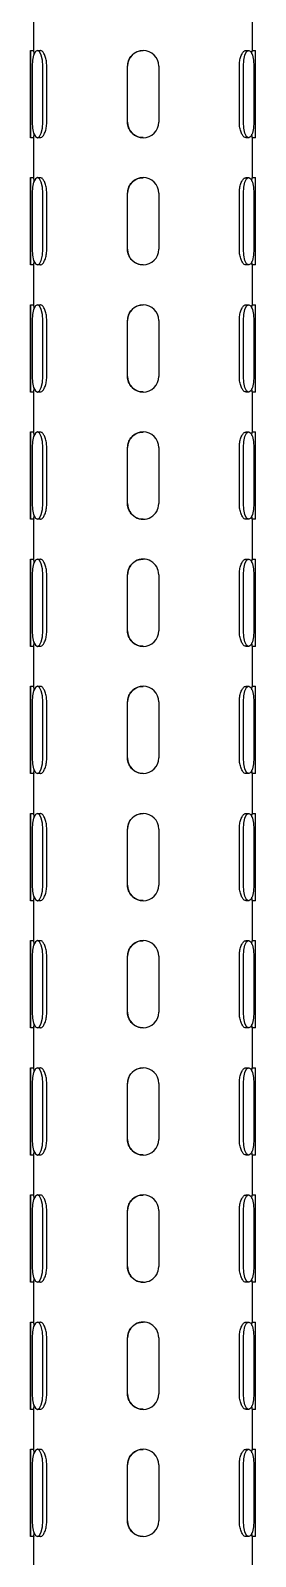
# Model space of a CAD drawing. Extents: x 0 to 951, y -2 to 427.
# Drawn here: x 225.13 to 229.63, y 171.06 to 201.66 of the extents above; entities that cross this region are included whole.
import ezdxf

# ---------------------------------------------------------------- set-up
doc = ezdxf.new("R2010")
doc.units = 0
doc.header["$LTSCALE"] = 23.1
doc.header["$MEASUREMENT"] = 0
doc.layers.get('0').update_dxf_attribs({"linetype": 'CONTINUOUS'})

msp = doc.modelspace()

# ---------------------------------------------------------------- linework, layer by layer
at = {"color": 7, "linetype": 'Continuous', "lineweight": 25}
for p, q in [((225.189, 201.257), (225.189, 202.065)), ((229.564, 202.064), (229.564, 201.256)), ((225.126, 201.26), (225.189, 201.26)), ((225.263, 201.26), (225.322, 201.26)), ((227.379, 201.26), (227.38, 201.26)), ((229.432, 201.26), (229.492, 201.26)), ((229.563, 201.26), (229.626, 201.26)), ((225.126, 200.948), (225.126, 199.823)), ((225.127, 199.823), (225.127, 200.948)), ((225.156, 200.948), (225.156, 199.823)), ((225.37, 199.823), (225.37, 200.948)), ((225.45, 199.823), (225.45, 200.948)), ((227.067, 199.823), (227.067, 200.948)), ((227.067, 199.823), (227.067, 200.948)), ((227.692, 200.948), (227.692, 199.823)), ((229.305, 199.823), (229.305, 200.948)), ((229.385, 199.823), (229.385, 200.948)), ((229.598, 200.948), (229.598, 199.823)), ((229.627, 199.823), (229.627, 200.948)), ((225.189, 198.707), (225.189, 199.515)), ((229.564, 199.514), (229.564, 198.706)), ((225.189, 199.51), (225.126, 199.51)), ((225.322, 199.51), (225.263, 199.51)), ((227.38, 199.51), (227.379, 199.51)), ((229.492, 199.51), (229.432, 199.51)), ((229.626, 199.51), (229.563, 199.51)), ((225.126, 198.71), (225.189, 198.71)), ((225.263, 198.71), (225.322, 198.71)), ((227.379, 198.71), (227.38, 198.71)), ((229.432, 198.71), (229.492, 198.71)), ((229.563, 198.71), (229.626, 198.71)), ((225.126, 198.398), (225.126, 197.273)), ((225.127, 197.273), (225.127, 198.398)), ((225.156, 198.398), (225.156, 197.273)), ((225.37, 197.273), (225.37, 198.398)), ((225.45, 197.273), (225.45, 198.398)), ((227.067, 197.273), (227.067, 198.398)), ((227.067, 197.273), (227.067, 198.398)), ((227.692, 198.398), (227.692, 197.273)), ((229.305, 197.273), (229.305, 198.398)), ((229.385, 197.273), (229.385, 198.398)), ((229.598, 198.398), (229.598, 197.273)), ((229.627, 197.273), (229.627, 198.398)), ((225.189, 196.96), (225.126, 196.96)), ((225.189, 196.157), (225.189, 196.965)), ((225.322, 196.96), (225.263, 196.96)), ((227.38, 196.96), (227.379, 196.96)), ((229.492, 196.96), (229.432, 196.96)), ((229.626, 196.96), (229.563, 196.96)), ((229.564, 196.964), (229.564, 196.156)), ((225.126, 196.16), (225.189, 196.16)), ((225.263, 196.16), (225.322, 196.16)), ((227.379, 196.16), (227.38, 196.16)), ((229.432, 196.16), (229.492, 196.16)), ((229.563, 196.16), (229.626, 196.16)), ((225.126, 195.848), (225.126, 194.723)), ((225.127, 194.723), (225.127, 195.848)), ((225.156, 195.848), (225.156, 194.723)), ((225.37, 194.723), (225.37, 195.848)), ((225.45, 194.723), (225.45, 195.848)), ((227.067, 194.723), (227.067, 195.848)), ((227.067, 194.723), (227.067, 195.848)), ((227.692, 195.848), (227.692, 194.723)), ((229.305, 194.723), (229.305, 195.848)), ((229.385, 194.723), (229.385, 195.848)), ((229.598, 195.848), (229.598, 194.723)), ((229.627, 194.723), (229.627, 195.848)), ((225.189, 194.41), (225.126, 194.41)), ((225.189, 193.607), (225.189, 194.415)), ((225.322, 194.41), (225.263, 194.41)), ((227.38, 194.41), (227.379, 194.41)), ((229.492, 194.41), (229.432, 194.41)), ((229.626, 194.41), (229.563, 194.41)), ((229.564, 194.414), (229.564, 193.606)), ((225.126, 193.61), (225.189, 193.61)), ((225.263, 193.61), (225.322, 193.61)), ((227.379, 193.61), (227.38, 193.61)), ((229.432, 193.61), (229.492, 193.61)), ((229.563, 193.61), (229.626, 193.61)), ((225.126, 193.298), (225.126, 192.173)), ((225.127, 192.173), (225.127, 193.298)), ((225.156, 193.298), (225.156, 192.173)), ((225.37, 192.173), (225.37, 193.298)), ((225.45, 192.173), (225.45, 193.298)), ((227.067, 192.173), (227.067, 193.298)), ((227.067, 192.173), (227.067, 193.298)), ((227.692, 193.298), (227.692, 192.173)), ((229.305, 192.173), (229.305, 193.298)), ((229.385, 192.173), (229.385, 193.298)), ((229.598, 193.298), (229.598, 192.173)), ((229.627, 192.173), (229.627, 193.298)), ((225.189, 191.057), (225.189, 191.865)), ((229.564, 191.864), (229.564, 191.056)), ((225.189, 191.86), (225.126, 191.86)), ((225.322, 191.86), (225.263, 191.86)), ((227.38, 191.86), (227.379, 191.86)), ((229.492, 191.86), (229.432, 191.86)), ((229.626, 191.86), (229.563, 191.86)), ((225.126, 191.06), (225.189, 191.06)), ((225.263, 191.06), (225.322, 191.06)), ((227.379, 191.06), (227.38, 191.06)), ((229.432, 191.06), (229.492, 191.06)), ((229.563, 191.06), (229.626, 191.06)), ((225.126, 190.748), (225.126, 189.623)), ((225.127, 189.623), (225.127, 190.748)), ((225.156, 190.748), (225.156, 189.623)), ((225.37, 189.623), (225.37, 190.748)), ((225.45, 189.623), (225.45, 190.748)), ((227.067, 189.623), (227.067, 190.748)), ((227.067, 189.623), (227.067, 190.748)), ((227.692, 190.748), (227.692, 189.623)), ((229.305, 189.623), (229.305, 190.748)), ((229.385, 189.623), (229.385, 190.748)), ((229.598, 190.748), (229.598, 189.623)), ((229.627, 189.623), (229.627, 190.748)), ((225.189, 189.31), (225.126, 189.31)), ((225.189, 188.507), (225.189, 189.315)), ((225.322, 189.31), (225.263, 189.31)), ((227.38, 189.31), (227.379, 189.31)), ((229.492, 189.31), (229.432, 189.31)), ((229.626, 189.31), (229.563, 189.31)), ((229.564, 189.314), (229.564, 188.506)), ((225.126, 188.51), (225.189, 188.51)), ((225.263, 188.51), (225.322, 188.51)), ((227.379, 188.51), (227.38, 188.51)), ((229.432, 188.51), (229.492, 188.51)), ((229.563, 188.51), (229.626, 188.51)), ((225.126, 188.198), (225.126, 187.073)), ((225.127, 187.073), (225.127, 188.198)), ((225.156, 188.198), (225.156, 187.073)), ((225.37, 187.073), (225.37, 188.198)), ((225.45, 187.073), (225.45, 188.198)), ((227.067, 187.073), (227.067, 188.198)), ((227.067, 187.073), (227.067, 188.198)), ((227.692, 188.198), (227.692, 187.073)), ((229.305, 187.073), (229.305, 188.198)), ((229.385, 187.073), (229.385, 188.198)), ((229.598, 188.198), (229.598, 187.073)), ((229.627, 187.073), (229.627, 188.198)), ((225.189, 186.76), (225.126, 186.76)), ((225.189, 185.957), (225.189, 186.765)), ((225.322, 186.76), (225.263, 186.76)), ((227.38, 186.76), (227.379, 186.76)), ((229.492, 186.76), (229.432, 186.76)), ((229.626, 186.76), (229.563, 186.76)), ((229.564, 186.764), (229.564, 185.956)), ((225.126, 185.96), (225.189, 185.96)), ((225.263, 185.96), (225.322, 185.96)), ((227.379, 185.96), (227.38, 185.96)), ((229.432, 185.96), (229.492, 185.96)), ((229.563, 185.96), (229.626, 185.96)), ((225.126, 185.648), (225.126, 184.523)), ((225.127, 184.523), (225.127, 185.648)), ((225.156, 185.648), (225.156, 184.523)), ((225.37, 184.523), (225.37, 185.648)), ((225.45, 184.523), (225.45, 185.648)), ((227.067, 184.523), (227.067, 185.648)), ((227.067, 184.523), (227.067, 185.648)), ((227.692, 185.648), (227.692, 184.523)), ((229.305, 184.523), (229.305, 185.648)), ((229.385, 184.523), (229.385, 185.648)), ((229.598, 185.648), (229.598, 184.523)), ((229.627, 184.523), (229.627, 185.648)), ((225.189, 183.407), (225.189, 184.215)), ((229.564, 184.214), (229.564, 183.406)), ((225.189, 184.21), (225.126, 184.21)), ((225.322, 184.21), (225.263, 184.21)), ((227.38, 184.21), (227.379, 184.21)), ((229.492, 184.21), (229.432, 184.21)), ((229.626, 184.21), (229.563, 184.21)), ((225.126, 183.41), (225.189, 183.41)), ((225.263, 183.41), (225.322, 183.41)), ((227.379, 183.41), (227.38, 183.41)), ((229.432, 183.41), (229.492, 183.41)), ((229.563, 183.41), (229.626, 183.41)), ((225.126, 183.098), (225.126, 181.973)), ((225.127, 181.973), (225.127, 183.098)), ((225.156, 183.098), (225.156, 181.973)), ((225.37, 181.973), (225.37, 183.098)), ((225.45, 181.973), (225.45, 183.098)), ((227.067, 181.973), (227.067, 183.098)), ((227.067, 181.973), (227.067, 183.098)), ((227.692, 183.098), (227.692, 181.973)), ((229.305, 181.973), (229.305, 183.098)), ((229.385, 181.973), (229.385, 183.098)), ((229.598, 183.098), (229.598, 181.973)), ((229.627, 181.973), (229.627, 183.098)), ((225.189, 181.66), (225.126, 181.66)), ((225.189, 180.857), (225.189, 181.665)), ((225.322, 181.66), (225.263, 181.66)), ((227.38, 181.66), (227.379, 181.66)), ((229.492, 181.66), (229.432, 181.66)), ((229.626, 181.66), (229.563, 181.66)), ((229.564, 181.664), (229.564, 180.856)), ((225.126, 180.86), (225.189, 180.86)), ((225.263, 180.86), (225.322, 180.86)), ((227.379, 180.86), (227.38, 180.86)), ((229.432, 180.86), (229.492, 180.86)), ((229.563, 180.86), (229.626, 180.86)), ((225.126, 180.548), (225.126, 179.423)), ((225.127, 179.423), (225.127, 180.548)), ((225.156, 180.548), (225.156, 179.423)), ((225.37, 179.423), (225.37, 180.548)), ((225.45, 179.423), (225.45, 180.548)), ((227.067, 179.423), (227.067, 180.548)), ((227.067, 179.423), (227.067, 180.548)), ((227.692, 180.548), (227.692, 179.423)), ((229.305, 179.423), (229.305, 180.548)), ((229.385, 179.423), (229.385, 180.548)), ((229.598, 180.548), (229.598, 179.423)), ((229.627, 179.423), (229.627, 180.548)), ((225.189, 179.11), (225.126, 179.11)), ((225.189, 178.307), (225.189, 179.115)), ((225.322, 179.11), (225.263, 179.11)), ((227.38, 179.11), (227.379, 179.11)), ((229.492, 179.11), (229.432, 179.11)), ((229.626, 179.11), (229.563, 179.11)), ((229.564, 179.114), (229.564, 178.306)), ((225.126, 178.31), (225.189, 178.31)), ((225.263, 178.31), (225.322, 178.31)), ((227.379, 178.31), (227.38, 178.31)), ((229.432, 178.31), (229.492, 178.31)), ((229.563, 178.31), (229.626, 178.31)), ((225.126, 177.998), (225.126, 176.873)), ((225.127, 176.873), (225.127, 177.998)), ((225.156, 177.998), (225.156, 176.873)), ((225.37, 176.873), (225.37, 177.998)), ((225.45, 176.873), (225.45, 177.998)), ((227.067, 176.873), (227.067, 177.998)), ((227.067, 176.873), (227.067, 177.998)), ((227.692, 177.998), (227.692, 176.873)), ((229.305, 176.873), (229.305, 177.998)), ((229.385, 176.873), (229.385, 177.998)), ((229.598, 177.998), (229.598, 176.873)), ((229.627, 176.873), (229.627, 177.998)), ((225.189, 175.757), (225.189, 176.565)), ((229.564, 176.564), (229.564, 175.756)), ((225.189, 176.56), (225.126, 176.56)), ((225.322, 176.56), (225.263, 176.56)), ((227.38, 176.56), (227.379, 176.56)), ((229.492, 176.56), (229.432, 176.56)), ((229.626, 176.56), (229.563, 176.56)), ((225.126, 175.76), (225.189, 175.76)), ((225.263, 175.76), (225.322, 175.76)), ((227.379, 175.76), (227.38, 175.76)), ((229.432, 175.76), (229.492, 175.76)), ((229.563, 175.76), (229.626, 175.76)), ((225.126, 175.448), (225.126, 174.323)), ((225.127, 174.323), (225.127, 175.448)), ((225.156, 175.448), (225.156, 174.323)), ((225.37, 174.323), (225.37, 175.448)), ((225.45, 174.323), (225.45, 175.448)), ((227.067, 174.323), (227.067, 175.448)), ((227.067, 174.323), (227.067, 175.448)), ((227.692, 175.448), (227.692, 174.323)), ((229.305, 174.323), (229.305, 175.448)), ((229.385, 174.323), (229.385, 175.448)), ((229.598, 175.448), (229.598, 174.323)), ((229.627, 174.323), (229.627, 175.448)), ((225.189, 174.01), (225.126, 174.01)), ((225.189, 173.207), (225.189, 174.015)), ((225.322, 174.01), (225.263, 174.01)), ((227.38, 174.01), (227.379, 174.01)), ((229.492, 174.01), (229.432, 174.01)), ((229.626, 174.01), (229.563, 174.01)), ((229.564, 174.014), (229.564, 173.206)), ((225.126, 173.21), (225.189, 173.21)), ((225.263, 173.21), (225.322, 173.21)), ((227.379, 173.21), (227.38, 173.21)), ((229.432, 173.21), (229.492, 173.21)), ((229.563, 173.21), (229.626, 173.21)), ((225.126, 172.898), (225.126, 171.773)), ((225.127, 171.773), (225.127, 172.898)), ((225.156, 172.898), (225.156, 171.773)), ((225.37, 171.773), (225.37, 172.898)), ((225.45, 171.773), (225.45, 172.898)), ((227.067, 171.773), (227.067, 172.898)), ((227.067, 171.773), (227.067, 172.898)), ((227.692, 172.898), (227.692, 171.773)), ((229.305, 171.773), (229.305, 172.898)), ((229.385, 171.773), (229.385, 172.898)), ((229.598, 172.898), (229.598, 171.773)), ((229.627, 171.773), (229.627, 172.898)), ((225.189, 171.46), (225.126, 171.46)), ((225.189, 170.657), (225.189, 171.465)), ((225.322, 171.46), (225.263, 171.46)), ((227.38, 171.46), (227.379, 171.46)), ((229.492, 171.46), (229.432, 171.46)), ((229.626, 171.46), (229.563, 171.46)), ((229.564, 171.464), (229.564, 170.656))]:
    msp.add_line(p, q, dxfattribs=at)
at = {"color": 7, "linetype": 'Continuous', "lineweight": 25, "flags": 128}
for points in [[(225.127, 200.948), (225.127, 201.068), (225.127, 201.169), (225.127, 201.237), (225.126, 201.26), (225.126, 201.237), (225.126, 201.169), (225.126, 201.068), (225.126, 200.948)], [(225.37, 200.948), (225.362, 201.068), (225.339, 201.169), (225.304, 201.237), (225.263, 201.26), (225.222, 201.237), (225.187, 201.169), (225.164, 201.068), (225.156, 200.948)], [(229.385, 200.948), (229.393, 201.068), (229.416, 201.169), (229.451, 201.237), (229.492, 201.26), (229.532, 201.237), (229.567, 201.169), (229.59, 201.068), (229.598, 200.948)], [(225.126, 199.823), (225.126, 199.703), (225.126, 199.602), (225.126, 199.534), (225.126, 199.51), (225.127, 199.534), (225.127, 199.602), (225.127, 199.703), (225.127, 199.823)], [(225.156, 199.823), (225.164, 199.703), (225.187, 199.602), (225.222, 199.534), (225.263, 199.51), (225.304, 199.534), (225.339, 199.602), (225.362, 199.703), (225.37, 199.823)], [(229.598, 199.823), (229.59, 199.703), (229.567, 199.602), (229.532, 199.534), (229.492, 199.51), (229.451, 199.534), (229.416, 199.602), (229.393, 199.703), (229.385, 199.823)], [(225.127, 198.398), (225.127, 198.518), (225.127, 198.619), (225.127, 198.687), (225.126, 198.71), (225.126, 198.687), (225.126, 198.619), (225.126, 198.518), (225.126, 198.398)], [(225.37, 198.398), (225.362, 198.518), (225.339, 198.619), (225.304, 198.687), (225.263, 198.71), (225.222, 198.687), (225.187, 198.619), (225.164, 198.518), (225.156, 198.398)], [(229.385, 198.398), (229.393, 198.518), (229.416, 198.619), (229.451, 198.687), (229.492, 198.71), (229.532, 198.687), (229.567, 198.619), (229.59, 198.518), (229.598, 198.398)], [(225.126, 197.273), (225.126, 197.153), (225.126, 197.052), (225.126, 196.984), (225.126, 196.96), (225.127, 196.984), (225.127, 197.052), (225.127, 197.153), (225.127, 197.273)], [(225.156, 197.273), (225.164, 197.153), (225.187, 197.052), (225.222, 196.984), (225.263, 196.96), (225.304, 196.984), (225.339, 197.052), (225.362, 197.153), (225.37, 197.273)], [(229.598, 197.273), (229.59, 197.153), (229.567, 197.052), (229.532, 196.984), (229.492, 196.96), (229.451, 196.984), (229.416, 197.052), (229.393, 197.153), (229.385, 197.273)], [(225.127, 195.848), (225.127, 195.968), (225.127, 196.069), (225.127, 196.137), (225.126, 196.16), (225.126, 196.137), (225.126, 196.069), (225.126, 195.968), (225.126, 195.848)], [(225.37, 195.848), (225.362, 195.968), (225.339, 196.069), (225.304, 196.137), (225.263, 196.16), (225.222, 196.137), (225.187, 196.069), (225.164, 195.968), (225.156, 195.848)], [(229.385, 195.848), (229.393, 195.968), (229.416, 196.069), (229.451, 196.137), (229.492, 196.16), (229.532, 196.137), (229.567, 196.069), (229.59, 195.968), (229.598, 195.848)], [(225.126, 194.723), (225.126, 194.603), (225.126, 194.502), (225.126, 194.434), (225.126, 194.41), (225.127, 194.434), (225.127, 194.502), (225.127, 194.603), (225.127, 194.723)], [(225.156, 194.723), (225.164, 194.603), (225.187, 194.502), (225.222, 194.434), (225.263, 194.41), (225.304, 194.434), (225.339, 194.502), (225.362, 194.603), (225.37, 194.723)], [(229.598, 194.723), (229.59, 194.603), (229.567, 194.502), (229.532, 194.434), (229.492, 194.41), (229.451, 194.434), (229.416, 194.502), (229.393, 194.603), (229.385, 194.723)], [(225.127, 193.298), (225.127, 193.418), (225.127, 193.519), (225.127, 193.587), (225.126, 193.61), (225.126, 193.587), (225.126, 193.519), (225.126, 193.418), (225.126, 193.298)], [(225.37, 193.298), (225.362, 193.418), (225.339, 193.519), (225.304, 193.587), (225.263, 193.61), (225.222, 193.587), (225.187, 193.519), (225.164, 193.418), (225.156, 193.298)], [(229.385, 193.298), (229.393, 193.418), (229.416, 193.519), (229.451, 193.587), (229.492, 193.61), (229.532, 193.587), (229.567, 193.519), (229.59, 193.418), (229.598, 193.298)], [(225.126, 192.173), (225.126, 192.053), (225.126, 191.952), (225.126, 191.884), (225.126, 191.86), (225.127, 191.884), (225.127, 191.952), (225.127, 192.053), (225.127, 192.173)], [(225.156, 192.173), (225.164, 192.053), (225.187, 191.952), (225.222, 191.884), (225.263, 191.86), (225.304, 191.884), (225.339, 191.952), (225.362, 192.053), (225.37, 192.173)], [(229.598, 192.173), (229.59, 192.053), (229.567, 191.952), (229.532, 191.884), (229.492, 191.86), (229.451, 191.884), (229.416, 191.952), (229.393, 192.053), (229.385, 192.173)], [(225.127, 190.748), (225.127, 190.868), (225.127, 190.969), (225.127, 191.037), (225.126, 191.06), (225.126, 191.037), (225.126, 190.969), (225.126, 190.868), (225.126, 190.748)], [(225.37, 190.748), (225.362, 190.868), (225.339, 190.969), (225.304, 191.037), (225.263, 191.06), (225.222, 191.037), (225.187, 190.969), (225.164, 190.868), (225.156, 190.748)], [(229.385, 190.748), (229.393, 190.868), (229.416, 190.969), (229.451, 191.037), (229.492, 191.06), (229.532, 191.037), (229.567, 190.969), (229.59, 190.868), (229.598, 190.748)], [(225.126, 189.623), (225.126, 189.503), (225.126, 189.402), (225.126, 189.334), (225.126, 189.31), (225.127, 189.334), (225.127, 189.402), (225.127, 189.503), (225.127, 189.623)], [(225.156, 189.623), (225.164, 189.503), (225.187, 189.402), (225.222, 189.334), (225.263, 189.31), (225.304, 189.334), (225.339, 189.402), (225.362, 189.503), (225.37, 189.623)], [(229.598, 189.623), (229.59, 189.503), (229.567, 189.402), (229.532, 189.334), (229.492, 189.31), (229.451, 189.334), (229.416, 189.402), (229.393, 189.503), (229.385, 189.623)], [(225.127, 188.198), (225.127, 188.318), (225.127, 188.419), (225.127, 188.487), (225.126, 188.51), (225.126, 188.487), (225.126, 188.419), (225.126, 188.318), (225.126, 188.198)], [(225.37, 188.198), (225.362, 188.318), (225.339, 188.419), (225.304, 188.487), (225.263, 188.51), (225.222, 188.487), (225.187, 188.419), (225.164, 188.318), (225.156, 188.198)], [(229.385, 188.198), (229.393, 188.318), (229.416, 188.419), (229.451, 188.487), (229.492, 188.51), (229.532, 188.487), (229.567, 188.419), (229.59, 188.318), (229.598, 188.198)], [(225.126, 187.073), (225.126, 186.953), (225.126, 186.852), (225.126, 186.784), (225.126, 186.76), (225.127, 186.784), (225.127, 186.852), (225.127, 186.953), (225.127, 187.073)], [(225.156, 187.073), (225.164, 186.953), (225.187, 186.852), (225.222, 186.784), (225.263, 186.76), (225.304, 186.784), (225.339, 186.852), (225.362, 186.953), (225.37, 187.073)], [(229.598, 187.073), (229.59, 186.953), (229.567, 186.852), (229.532, 186.784), (229.492, 186.76), (229.451, 186.784), (229.416, 186.852), (229.393, 186.953), (229.385, 187.073)], [(225.127, 185.648), (225.127, 185.768), (225.127, 185.869), (225.127, 185.937), (225.126, 185.96), (225.126, 185.937), (225.126, 185.869), (225.126, 185.768), (225.126, 185.648)], [(225.37, 185.648), (225.362, 185.768), (225.339, 185.869), (225.304, 185.937), (225.263, 185.96), (225.222, 185.937), (225.187, 185.869), (225.164, 185.768), (225.156, 185.648)], [(229.385, 185.648), (229.393, 185.768), (229.416, 185.869), (229.451, 185.937), (229.492, 185.96), (229.532, 185.937), (229.567, 185.869), (229.59, 185.768), (229.598, 185.648)], [(225.126, 184.523), (225.126, 184.403), (225.126, 184.302), (225.126, 184.234), (225.126, 184.21), (225.127, 184.234), (225.127, 184.302), (225.127, 184.403), (225.127, 184.523)], [(225.156, 184.523), (225.164, 184.403), (225.187, 184.302), (225.222, 184.234), (225.263, 184.21), (225.304, 184.234), (225.339, 184.302), (225.362, 184.403), (225.37, 184.523)], [(229.598, 184.523), (229.59, 184.403), (229.567, 184.302), (229.532, 184.234), (229.492, 184.21), (229.451, 184.234), (229.416, 184.302), (229.393, 184.403), (229.385, 184.523)], [(225.127, 183.098), (225.127, 183.218), (225.127, 183.319), (225.127, 183.387), (225.126, 183.41), (225.126, 183.387), (225.126, 183.319), (225.126, 183.218), (225.126, 183.098)], [(225.37, 183.098), (225.362, 183.218), (225.339, 183.319), (225.304, 183.387), (225.263, 183.41), (225.222, 183.387), (225.187, 183.319), (225.164, 183.218), (225.156, 183.098)], [(229.385, 183.098), (229.393, 183.218), (229.416, 183.319), (229.451, 183.387), (229.492, 183.41), (229.532, 183.387), (229.567, 183.319), (229.59, 183.218), (229.598, 183.098)], [(225.126, 181.973), (225.126, 181.853), (225.126, 181.752), (225.126, 181.684), (225.126, 181.66), (225.127, 181.684), (225.127, 181.752), (225.127, 181.853), (225.127, 181.973)], [(225.156, 181.973), (225.164, 181.853), (225.187, 181.752), (225.222, 181.684), (225.263, 181.66), (225.304, 181.684), (225.339, 181.752), (225.362, 181.853), (225.37, 181.973)], [(229.598, 181.973), (229.59, 181.853), (229.567, 181.752), (229.532, 181.684), (229.492, 181.66), (229.451, 181.684), (229.416, 181.752), (229.393, 181.853), (229.385, 181.973)], [(225.127, 180.548), (225.127, 180.668), (225.127, 180.769), (225.127, 180.837), (225.126, 180.86), (225.126, 180.837), (225.126, 180.769), (225.126, 180.668), (225.126, 180.548)], [(225.37, 180.548), (225.362, 180.668), (225.339, 180.769), (225.304, 180.837), (225.263, 180.86), (225.222, 180.837), (225.187, 180.769), (225.164, 180.668), (225.156, 180.548)], [(229.385, 180.548), (229.393, 180.668), (229.416, 180.769), (229.451, 180.837), (229.492, 180.86), (229.532, 180.837), (229.567, 180.769), (229.59, 180.668), (229.598, 180.548)], [(225.126, 179.423), (225.126, 179.303), (225.126, 179.202), (225.126, 179.134), (225.126, 179.11), (225.127, 179.134), (225.127, 179.202), (225.127, 179.303), (225.127, 179.423)], [(225.156, 179.423), (225.164, 179.303), (225.187, 179.202), (225.222, 179.134), (225.263, 179.11), (225.304, 179.134), (225.339, 179.202), (225.362, 179.303), (225.37, 179.423)], [(229.598, 179.423), (229.59, 179.303), (229.567, 179.202), (229.532, 179.134), (229.492, 179.11), (229.451, 179.134), (229.416, 179.202), (229.393, 179.303), (229.385, 179.423)], [(225.127, 177.998), (225.127, 178.118), (225.127, 178.219), (225.127, 178.287), (225.126, 178.31), (225.126, 178.287), (225.126, 178.219), (225.126, 178.118), (225.126, 177.998)], [(225.37, 177.998), (225.362, 178.118), (225.339, 178.219), (225.304, 178.287), (225.263, 178.31), (225.222, 178.287), (225.187, 178.219), (225.164, 178.118), (225.156, 177.998)], [(229.385, 177.998), (229.393, 178.118), (229.416, 178.219), (229.451, 178.287), (229.492, 178.31), (229.532, 178.287), (229.567, 178.219), (229.59, 178.118), (229.598, 177.998)], [(225.126, 176.873), (225.126, 176.753), (225.126, 176.652), (225.126, 176.584), (225.126, 176.56), (225.127, 176.584), (225.127, 176.652), (225.127, 176.753), (225.127, 176.873)], [(225.156, 176.873), (225.164, 176.753), (225.187, 176.652), (225.222, 176.584), (225.263, 176.56), (225.304, 176.584), (225.339, 176.652), (225.362, 176.753), (225.37, 176.873)], [(229.598, 176.873), (229.59, 176.753), (229.567, 176.652), (229.532, 176.584), (229.492, 176.56), (229.451, 176.584), (229.416, 176.652), (229.393, 176.753), (229.385, 176.873)], [(225.127, 175.448), (225.127, 175.568), (225.127, 175.669), (225.127, 175.737), (225.126, 175.76), (225.126, 175.737), (225.126, 175.669), (225.126, 175.568), (225.126, 175.448)], [(225.37, 175.448), (225.362, 175.568), (225.339, 175.669), (225.304, 175.737), (225.263, 175.76), (225.222, 175.737), (225.187, 175.669), (225.164, 175.568), (225.156, 175.448)], [(229.385, 175.448), (229.393, 175.568), (229.416, 175.669), (229.451, 175.737), (229.492, 175.76), (229.532, 175.737), (229.567, 175.669), (229.59, 175.568), (229.598, 175.448)], [(225.126, 174.323), (225.126, 174.203), (225.126, 174.102), (225.126, 174.034), (225.126, 174.01), (225.127, 174.034), (225.127, 174.102), (225.127, 174.203), (225.127, 174.323)], [(225.156, 174.323), (225.164, 174.203), (225.187, 174.102), (225.222, 174.034), (225.263, 174.01), (225.304, 174.034), (225.339, 174.102), (225.362, 174.203), (225.37, 174.323)], [(229.598, 174.323), (229.59, 174.203), (229.567, 174.102), (229.532, 174.034), (229.492, 174.01), (229.451, 174.034), (229.416, 174.102), (229.393, 174.203), (229.385, 174.323)], [(225.127, 172.898), (225.127, 173.018), (225.127, 173.119), (225.127, 173.187), (225.126, 173.21), (225.126, 173.187), (225.126, 173.119), (225.126, 173.018), (225.126, 172.898)], [(225.37, 172.898), (225.362, 173.018), (225.339, 173.119), (225.304, 173.187), (225.263, 173.21), (225.222, 173.187), (225.187, 173.119), (225.164, 173.018), (225.156, 172.898)], [(229.385, 172.898), (229.393, 173.018), (229.416, 173.119), (229.451, 173.187), (229.492, 173.21), (229.532, 173.187), (229.567, 173.119), (229.59, 173.018), (229.598, 172.898)], [(225.126, 171.773), (225.126, 171.653), (225.126, 171.552), (225.126, 171.484), (225.126, 171.46), (225.127, 171.484), (225.127, 171.552), (225.127, 171.653), (225.127, 171.773)], [(225.156, 171.773), (225.164, 171.653), (225.187, 171.552), (225.222, 171.484), (225.263, 171.46), (225.304, 171.484), (225.339, 171.552), (225.362, 171.653), (225.37, 171.773)], [(229.598, 171.773), (229.59, 171.653), (229.567, 171.552), (229.532, 171.484), (229.492, 171.46), (229.451, 171.484), (229.416, 171.552), (229.393, 171.653), (229.385, 171.773)]]:
    msp.add_lwpolyline(points, dxfattribs=at)
at = {"color": 7, "linetype": 'Continuous', "lineweight": 25}
for centre, radius, start, end in [((227.38, 200.948), 0.312, 0.0002, 179.9998), ((175.045, 201.026), 54.582, 359.918, 0.246), ((227.38, 199.823), 0.312, 180.0002, 359.9998), ((175.041, 199.745), 54.585, 359.754, 0.082), ((227.38, 198.398), 0.312, 0.0002, 179.9998), ((175.041, 198.476), 54.585, 359.918, 0.246), ((227.38, 197.273), 0.312, 180.0002, 359.9998), ((175.041, 197.195), 54.585, 359.754, 0.082), ((227.38, 195.848), 0.312, 0.0002, 179.9998), ((175.041, 195.926), 54.585, 359.918, 0.246), ((227.38, 194.723), 0.312, 180.0002, 359.9998), ((175.041, 194.645), 54.585, 359.754, 0.082), ((227.38, 193.298), 0.312, 0.0002, 179.9998), ((175.041, 193.376), 54.585, 359.918, 0.246), ((227.38, 192.173), 0.312, 179.9992, 0.0008), ((175.046, 192.095), 54.58, 359.754, 0.082), ((227.38, 190.748), 0.312, 359.9992, 180.0008), ((175.046, 190.826), 54.58, 359.918, 0.246), ((227.38, 189.623), 0.312, 180.0002, 359.9998), ((175.04, 189.545), 54.587, 359.754, 0.082), ((227.38, 188.198), 0.312, 0.0002, 179.9998), ((175.045, 188.276), 54.582, 359.918, 0.246), ((227.38, 187.073), 0.312, 180.0002, 359.9998), ((175.041, 186.995), 54.585, 359.754, 0.082), ((227.38, 185.648), 0.312, 0.0002, 179.9998), ((175.041, 185.726), 54.585, 359.918, 0.246), ((227.38, 184.523), 0.312, 180.0002, 359.9998), ((175.041, 184.445), 54.585, 359.754, 0.082), ((227.38, 183.098), 0.312, 0.0002, 179.9998), ((175.041, 183.176), 54.585, 359.918, 0.246), ((227.38, 181.973), 0.312, 180.0002, 359.9998), ((175.041, 181.895), 54.585, 359.754, 0.082), ((227.38, 180.548), 0.312, 0.0002, 179.9998), ((175.04, 180.626), 54.587, 359.918, 0.246), ((227.38, 179.423), 0.312, 180.0002, 359.9998), ((175.041, 179.345), 54.585, 359.754, 0.082), ((227.38, 177.998), 0.312, 0.0002, 179.9998), ((175.041, 178.076), 54.585, 359.918, 0.246), ((227.38, 176.873), 0.312, 179.9997, 0.0003), ((175.044, 176.795), 54.583, 359.754, 0.082), ((227.38, 175.448), 0.312, 359.9997, 180.0003), ((175.044, 175.526), 54.583, 359.918, 0.246), ((227.38, 174.323), 0.312, 180.0002, 359.9998), ((175.041, 174.245), 54.586, 359.754, 0.082), ((227.38, 172.898), 0.312, 0.0002, 179.9998), ((175.043, 172.976), 54.584, 359.918, 0.246), ((227.38, 171.773), 0.312, 180.0002, 359.9998), ((175.043, 171.695), 54.584, 359.754, 0.082)]:
    msp.add_arc(centre, radius, start, end, dxfattribs=at)
for points, knots in [([(225.198, 201.189), (225.197, 201.197), (225.194, 201.229), (225.189, 201.256), (225.189, 201.257), (225.189, 201.257)], [0, 0, 0, 0, 0.164689, 0.657894, 1, 1, 1, 1]), ([(225.45, 200.948), (225.449, 200.983), (225.445, 201.053), (225.42, 201.146), (225.386, 201.216), (225.351, 201.257), (225.33, 201.257), (225.322, 201.257)], [0, 0, 0, 0, 0.21325, 0.426451, 0.641011, 0.856494, 1, 1, 1, 1]), ([(227.067, 200.948), (227.07, 200.983), (227.077, 201.053), (227.13, 201.146), (227.209, 201.216), (227.297, 201.257), (227.356, 201.257), (227.38, 201.257)], [0, 0, 0, 0, 0.21325, 0.426451, 0.641011, 0.856494, 1, 1, 1, 1]), ([(229.305, 200.948), (229.307, 200.983), (229.31, 201.053), (229.335, 201.146), (229.369, 201.216), (229.404, 201.257), (229.425, 201.257), (229.433, 201.257)], [0, 0, 0, 0, 0.21325, 0.42645, 0.641011, 0.856495, 1, 1, 1, 1]), ([(229.555, 201.191), (229.556, 201.198), (229.559, 201.23), (229.563, 201.256), (229.563, 201.256), (229.563, 201.256)], [0, 0, 0, 0, 0.157458, 0.673044, 1, 1, 1, 1]), ([(225.322, 199.514), (225.326, 199.513), (225.342, 199.509), (225.373, 199.537), (225.409, 199.596), (225.438, 199.683), (225.449, 199.764), (225.45, 199.811), (225.45, 199.823)], [0, 0, 0, 0, 0.070497, 0.28295, 0.496153, 0.711262, 0.926475, 1, 1, 1, 1]), ([(227.379, 199.514), (227.368, 199.513), (227.322, 199.509), (227.242, 199.537), (227.155, 199.596), (227.093, 199.683), (227.069, 199.764), (227.067, 199.811), (227.067, 199.823)], [0, 0, 0, 0, 0.070497, 0.282949, 0.496154, 0.711262, 0.926475, 1, 1, 1, 1]), ([(229.432, 199.514), (229.429, 199.513), (229.413, 199.509), (229.383, 199.537), (229.346, 199.596), (229.318, 199.683), (229.306, 199.764), (229.306, 199.811), (229.305, 199.823)], [0, 0, 0, 0, 0.070497, 0.282949, 0.496154, 0.711262, 0.926475, 1, 1, 1, 1]), ([(225.189, 199.515), (225.189, 199.513), (225.189, 199.509), (225.192, 199.531), (225.196, 199.567), (225.198, 199.581)], [0, 0, 0, 0, 0.178829, 0.669976, 1, 1, 1, 1]), ([(229.563, 199.514), (229.563, 199.513), (229.564, 199.509), (229.561, 199.531), (229.557, 199.566), (229.556, 199.579)], [0, 0, 0, 0, 0.156093, 0.669968, 1, 1, 1, 1]), ([(225.198, 198.639), (225.197, 198.647), (225.194, 198.679), (225.189, 198.706), (225.189, 198.707), (225.189, 198.707)], [0, 0, 0, 0, 0.164708, 0.657902, 1, 1, 1, 1]), ([(225.45, 198.398), (225.449, 198.433), (225.445, 198.503), (225.42, 198.596), (225.386, 198.666), (225.351, 198.707), (225.33, 198.707), (225.322, 198.707)], [0, 0, 0, 0, 0.21325, 0.426451, 0.641011, 0.856494, 1, 1, 1, 1]), ([(227.067, 198.398), (227.07, 198.433), (227.077, 198.503), (227.13, 198.596), (227.209, 198.666), (227.297, 198.707), (227.356, 198.707), (227.38, 198.707)], [0, 0, 0, 0, 0.21325, 0.426451, 0.641011, 0.856494, 1, 1, 1, 1]), ([(229.305, 198.398), (229.307, 198.433), (229.31, 198.503), (229.335, 198.596), (229.369, 198.666), (229.404, 198.707), (229.425, 198.707), (229.433, 198.707)], [0, 0, 0, 0, 0.21325, 0.42645, 0.641011, 0.856495, 1, 1, 1, 1]), ([(229.555, 198.641), (229.556, 198.648), (229.559, 198.68), (229.563, 198.706), (229.563, 198.706), (229.563, 198.706)], [0, 0, 0, 0, 0.157458, 0.673044, 1, 1, 1, 1]), ([(225.322, 196.964), (225.326, 196.963), (225.342, 196.959), (225.373, 196.987), (225.409, 197.046), (225.438, 197.133), (225.449, 197.214), (225.45, 197.261), (225.45, 197.273)], [0, 0, 0, 0, 0.070496, 0.282949, 0.496153, 0.711262, 0.926475, 1, 1, 1, 1]), ([(227.379, 196.964), (227.368, 196.963), (227.322, 196.959), (227.242, 196.987), (227.155, 197.046), (227.093, 197.133), (227.069, 197.214), (227.067, 197.261), (227.067, 197.273)], [0, 0, 0, 0, 0.070496, 0.282948, 0.496153, 0.711262, 0.926475, 1, 1, 1, 1]), ([(229.432, 196.964), (229.429, 196.963), (229.413, 196.959), (229.383, 196.987), (229.346, 197.046), (229.318, 197.133), (229.306, 197.214), (229.306, 197.261), (229.305, 197.273)], [0, 0, 0, 0, 0.070496, 0.282949, 0.496153, 0.711262, 0.926475, 1, 1, 1, 1]), ([(225.189, 196.965), (225.189, 196.963), (225.189, 196.959), (225.192, 196.981), (225.196, 197.017), (225.198, 197.031)], [0, 0, 0, 0, 0.178829, 0.669976, 1, 1, 1, 1]), ([(229.563, 196.964), (229.563, 196.963), (229.564, 196.959), (229.561, 196.981), (229.557, 197.016), (229.556, 197.029)], [0, 0, 0, 0, 0.156093, 0.669968, 1, 1, 1, 1]), ([(225.198, 196.089), (225.197, 196.097), (225.194, 196.129), (225.189, 196.156), (225.189, 196.157), (225.189, 196.157)], [0, 0, 0, 0, 0.164708, 0.657902, 1, 1, 1, 1]), ([(225.45, 195.848), (225.449, 195.883), (225.445, 195.953), (225.42, 196.046), (225.386, 196.116), (225.351, 196.157), (225.33, 196.157), (225.322, 196.157)], [0, 0, 0, 0, 0.213251, 0.426439, 0.64101, 0.856493, 1, 1, 1, 1]), ([(227.067, 195.848), (227.07, 195.883), (227.077, 195.953), (227.13, 196.046), (227.209, 196.116), (227.297, 196.157), (227.356, 196.157), (227.38, 196.157)], [0, 0, 0, 0, 0.213251, 0.426439, 0.64101, 0.856494, 1, 1, 1, 1]), ([(229.305, 195.848), (229.307, 195.883), (229.31, 195.953), (229.335, 196.046), (229.369, 196.116), (229.404, 196.157), (229.425, 196.157), (229.433, 196.157)], [0, 0, 0, 0, 0.213251, 0.426438, 0.64101, 0.856494, 1, 1, 1, 1]), ([(229.555, 196.091), (229.556, 196.098), (229.559, 196.13), (229.563, 196.156), (229.563, 196.156), (229.563, 196.156)], [0, 0, 0, 0, 0.157458, 0.673044, 1, 1, 1, 1]), ([(225.322, 194.414), (225.326, 194.413), (225.342, 194.409), (225.373, 194.437), (225.409, 194.496), (225.438, 194.583), (225.449, 194.664), (225.45, 194.711), (225.45, 194.723)], [0, 0, 0, 0, 0.070496, 0.282948, 0.496152, 0.711248, 0.926475, 1, 1, 1, 1]), ([(227.379, 194.414), (227.368, 194.413), (227.322, 194.409), (227.242, 194.437), (227.155, 194.496), (227.093, 194.583), (227.069, 194.664), (227.067, 194.711), (227.067, 194.723)], [0, 0, 0, 0, 0.070496, 0.282948, 0.496152, 0.711248, 0.926475, 1, 1, 1, 1]), ([(229.432, 194.414), (229.429, 194.413), (229.413, 194.409), (229.383, 194.437), (229.346, 194.496), (229.318, 194.583), (229.306, 194.664), (229.306, 194.711), (229.305, 194.723)], [0, 0, 0, 0, 0.070496, 0.282948, 0.496152, 0.711248, 0.926475, 1, 1, 1, 1]), ([(225.189, 194.415), (225.189, 194.413), (225.189, 194.409), (225.192, 194.431), (225.196, 194.467), (225.198, 194.481)], [0, 0, 0, 0, 0.178832, 0.669989, 1, 1, 1, 1]), ([(229.563, 194.414), (229.563, 194.413), (229.564, 194.409), (229.561, 194.431), (229.557, 194.466), (229.556, 194.479)], [0, 0, 0, 0, 0.156093, 0.669968, 1, 1, 1, 1]), ([(225.198, 193.539), (225.197, 193.547), (225.194, 193.579), (225.189, 193.606), (225.189, 193.607), (225.189, 193.607)], [0, 0, 0, 0, 0.164708, 0.657902, 1, 1, 1, 1]), ([(225.45, 193.298), (225.449, 193.333), (225.445, 193.403), (225.42, 193.496), (225.386, 193.566), (225.351, 193.607), (225.33, 193.607), (225.322, 193.607)], [0, 0, 0, 0, 0.213251, 0.42644, 0.641011, 0.856494, 1, 1, 1, 1]), ([(227.067, 193.298), (227.07, 193.333), (227.077, 193.403), (227.13, 193.496), (227.209, 193.566), (227.297, 193.607), (227.356, 193.607), (227.38, 193.607)], [0, 0, 0, 0, 0.213251, 0.426439, 0.641011, 0.856495, 1, 1, 1, 1]), ([(229.305, 193.298), (229.307, 193.333), (229.31, 193.403), (229.335, 193.496), (229.369, 193.566), (229.404, 193.607), (229.425, 193.607), (229.433, 193.607)], [0, 0, 0, 0, 0.213251, 0.426439, 0.641011, 0.856495, 1, 1, 1, 1]), ([(229.555, 193.541), (229.556, 193.548), (229.559, 193.58), (229.563, 193.606), (229.563, 193.606), (229.563, 193.606)], [0, 0, 0, 0, 0.157479, 0.673052, 1, 1, 1, 1]), ([(225.322, 191.864), (225.326, 191.863), (225.342, 191.859), (225.373, 191.887), (225.409, 191.946), (225.438, 192.033), (225.449, 192.114), (225.45, 192.161), (225.45, 192.173)], [0, 0, 0, 0, 0.070496, 0.282952, 0.496154, 0.711249, 0.926475, 1, 1, 1, 1]), ([(227.379, 191.864), (227.368, 191.863), (227.322, 191.859), (227.242, 191.887), (227.155, 191.946), (227.093, 192.033), (227.069, 192.114), (227.067, 192.161), (227.067, 192.173)], [0, 0, 0, 0, 0.070496, 0.282951, 0.496155, 0.711249, 0.926475, 1, 1, 1, 1]), ([(229.432, 191.864), (229.429, 191.863), (229.413, 191.859), (229.383, 191.887), (229.346, 191.946), (229.318, 192.033), (229.306, 192.114), (229.306, 192.161), (229.305, 192.173)], [0, 0, 0, 0, 0.070497, 0.282952, 0.496155, 0.711249, 0.926475, 1, 1, 1, 1]), ([(225.189, 191.865), (225.189, 191.863), (225.189, 191.859), (225.192, 191.881), (225.196, 191.917), (225.198, 191.931)], [0, 0, 0, 0, 0.1788321, 0.6699929, 1, 1, 1, 1]), ([(229.563, 191.864), (229.563, 191.863), (229.564, 191.859), (229.561, 191.881), (229.557, 191.916), (229.556, 191.929)], [0, 0, 0, 0, 0.1560928, 0.6699716, 1, 1, 1, 1]), ([(225.198, 190.989), (225.197, 190.997), (225.194, 191.029), (225.189, 191.056), (225.189, 191.057), (225.189, 191.057)], [0, 0, 0, 0, 0.164708, 0.657902, 1, 1, 1, 1]), ([(225.45, 190.748), (225.449, 190.783), (225.445, 190.853), (225.42, 190.946), (225.386, 191.016), (225.351, 191.057), (225.33, 191.057), (225.322, 191.057)], [0, 0, 0, 0, 0.213248, 0.426447, 0.641016, 0.856496, 1, 1, 1, 1]), ([(227.067, 190.748), (227.07, 190.783), (227.077, 190.853), (227.13, 190.946), (227.209, 191.016), (227.297, 191.057), (227.356, 191.057), (227.38, 191.057)], [0, 0, 0, 0, 0.213248, 0.426447, 0.641015, 0.856497, 1, 1, 1, 1]), ([(229.305, 190.748), (229.307, 190.783), (229.31, 190.853), (229.335, 190.946), (229.369, 191.016), (229.404, 191.057), (229.425, 191.057), (229.433, 191.057)], [0, 0, 0, 0, 0.213248, 0.426446, 0.641016, 0.856497, 1, 1, 1, 1]), ([(229.555, 190.991), (229.556, 190.998), (229.559, 191.03), (229.563, 191.056), (229.563, 191.056), (229.563, 191.056)], [0, 0, 0, 0, 0.157479, 0.673054, 1, 1, 1, 1]), ([(225.322, 189.314), (225.326, 189.313), (225.342, 189.309), (225.373, 189.337), (225.409, 189.396), (225.438, 189.483), (225.449, 189.564), (225.45, 189.611), (225.45, 189.623)], [0, 0, 0, 0, 0.070498, 0.282956, 0.496162, 0.71126, 0.92649, 1, 1, 1, 1]), ([(227.379, 189.314), (227.368, 189.313), (227.322, 189.309), (227.242, 189.337), (227.155, 189.396), (227.093, 189.483), (227.069, 189.564), (227.067, 189.611), (227.067, 189.623)], [0, 0, 0, 0, 0.070497, 0.282956, 0.496162, 0.71126, 0.92649, 1, 1, 1, 1]), ([(229.432, 189.314), (229.429, 189.313), (229.413, 189.309), (229.383, 189.337), (229.346, 189.396), (229.318, 189.483), (229.306, 189.564), (229.306, 189.611), (229.305, 189.623)], [0, 0, 0, 0, 0.070498, 0.282956, 0.496162, 0.71126, 0.92649, 1, 1, 1, 1]), ([(225.189, 189.315), (225.189, 189.313), (225.189, 189.309), (225.192, 189.331), (225.196, 189.367), (225.198, 189.381)], [0, 0, 0, 0, 0.1788304, 0.6699922, 1, 1, 1, 1]), ([(229.563, 189.314), (229.563, 189.313), (229.564, 189.309), (229.561, 189.331), (229.557, 189.366), (229.556, 189.379)], [0, 0, 0, 0, 0.156091, 0.669971, 1, 1, 1, 1]), ([(225.198, 188.439), (225.197, 188.447), (225.194, 188.479), (225.189, 188.506), (225.189, 188.507), (225.189, 188.507)], [0, 0, 0, 0, 0.164689, 0.657894, 1, 1, 1, 1]), ([(225.45, 188.198), (225.449, 188.233), (225.445, 188.303), (225.42, 188.396), (225.386, 188.466), (225.351, 188.507), (225.33, 188.507), (225.322, 188.507)], [0, 0, 0, 0, 0.21325, 0.426451, 0.641011, 0.856494, 1, 1, 1, 1]), ([(227.067, 188.198), (227.07, 188.233), (227.077, 188.303), (227.13, 188.396), (227.209, 188.466), (227.297, 188.507), (227.356, 188.507), (227.38, 188.507)], [0, 0, 0, 0, 0.21325, 0.426451, 0.641011, 0.856494, 1, 1, 1, 1]), ([(229.305, 188.198), (229.307, 188.233), (229.31, 188.303), (229.335, 188.396), (229.369, 188.466), (229.404, 188.507), (229.425, 188.507), (229.433, 188.507)], [0, 0, 0, 0, 0.21325, 0.42645, 0.641011, 0.856495, 1, 1, 1, 1]), ([(229.555, 188.441), (229.556, 188.448), (229.559, 188.48), (229.563, 188.506), (229.563, 188.506), (229.563, 188.506)], [0, 0, 0, 0, 0.157458, 0.673044, 1, 1, 1, 1]), ([(225.322, 186.764), (225.326, 186.763), (225.342, 186.759), (225.373, 186.787), (225.409, 186.846), (225.438, 186.933), (225.449, 187.014), (225.45, 187.061), (225.45, 187.073)], [0, 0, 0, 0, 0.070496, 0.282949, 0.496153, 0.711262, 0.926475, 1, 1, 1, 1]), ([(227.379, 186.764), (227.368, 186.763), (227.322, 186.759), (227.242, 186.787), (227.155, 186.846), (227.093, 186.933), (227.069, 187.014), (227.067, 187.061), (227.067, 187.073)], [0, 0, 0, 0, 0.070496, 0.282948, 0.496153, 0.711262, 0.926475, 1, 1, 1, 1]), ([(229.432, 186.764), (229.429, 186.763), (229.413, 186.759), (229.383, 186.787), (229.346, 186.846), (229.318, 186.933), (229.306, 187.014), (229.306, 187.061), (229.305, 187.073)], [0, 0, 0, 0, 0.070496, 0.282949, 0.496153, 0.711262, 0.926475, 1, 1, 1, 1]), ([(225.189, 186.765), (225.189, 186.763), (225.189, 186.759), (225.192, 186.781), (225.196, 186.817), (225.198, 186.831)], [0, 0, 0, 0, 0.178829, 0.669976, 1, 1, 1, 1]), ([(229.563, 186.764), (229.563, 186.763), (229.564, 186.759), (229.561, 186.781), (229.557, 186.816), (229.556, 186.829)], [0, 0, 0, 0, 0.156093, 0.669968, 1, 1, 1, 1]), ([(225.198, 185.889), (225.197, 185.897), (225.194, 185.929), (225.189, 185.956), (225.189, 185.957), (225.189, 185.957)], [0, 0, 0, 0, 0.164708, 0.657902, 1, 1, 1, 1]), ([(225.45, 185.648), (225.449, 185.683), (225.445, 185.753), (225.42, 185.846), (225.386, 185.916), (225.351, 185.957), (225.33, 185.957), (225.322, 185.957)], [0, 0, 0, 0, 0.213251, 0.426439, 0.64101, 0.856493, 1, 1, 1, 1]), ([(227.067, 185.648), (227.07, 185.683), (227.077, 185.753), (227.13, 185.846), (227.209, 185.916), (227.297, 185.957), (227.356, 185.957), (227.38, 185.957)], [0, 0, 0, 0, 0.213251, 0.426439, 0.64101, 0.856494, 1, 1, 1, 1]), ([(229.305, 185.648), (229.307, 185.683), (229.31, 185.753), (229.335, 185.846), (229.369, 185.916), (229.404, 185.957), (229.425, 185.957), (229.433, 185.957)], [0, 0, 0, 0, 0.213251, 0.426438, 0.64101, 0.856494, 1, 1, 1, 1]), ([(229.555, 185.891), (229.556, 185.898), (229.559, 185.93), (229.563, 185.956), (229.563, 185.956), (229.563, 185.956)], [0, 0, 0, 0, 0.157458, 0.673044, 1, 1, 1, 1]), ([(225.322, 184.214), (225.326, 184.213), (225.342, 184.209), (225.373, 184.237), (225.409, 184.296), (225.438, 184.383), (225.449, 184.464), (225.45, 184.511), (225.45, 184.523)], [0, 0, 0, 0, 0.070496, 0.282949, 0.496153, 0.711262, 0.926475, 1, 1, 1, 1]), ([(227.379, 184.214), (227.368, 184.213), (227.322, 184.209), (227.242, 184.237), (227.155, 184.296), (227.093, 184.383), (227.069, 184.464), (227.067, 184.511), (227.067, 184.523)], [0, 0, 0, 0, 0.070496, 0.282948, 0.496153, 0.711262, 0.926475, 1, 1, 1, 1]), ([(229.432, 184.214), (229.429, 184.213), (229.413, 184.209), (229.383, 184.237), (229.346, 184.296), (229.318, 184.383), (229.306, 184.464), (229.306, 184.511), (229.305, 184.523)], [0, 0, 0, 0, 0.070496, 0.282949, 0.496153, 0.711262, 0.926475, 1, 1, 1, 1]), ([(225.189, 184.215), (225.189, 184.213), (225.189, 184.209), (225.192, 184.231), (225.196, 184.267), (225.198, 184.281)], [0, 0, 0, 0, 0.178829, 0.669976, 1, 1, 1, 1]), ([(229.563, 184.214), (229.563, 184.213), (229.564, 184.209), (229.561, 184.231), (229.557, 184.266), (229.556, 184.279)], [0, 0, 0, 0, 0.156093, 0.669968, 1, 1, 1, 1]), ([(225.198, 183.339), (225.197, 183.347), (225.194, 183.379), (225.189, 183.406), (225.189, 183.407), (225.189, 183.407)], [0, 0, 0, 0, 0.164708, 0.657902, 1, 1, 1, 1]), ([(225.45, 183.098), (225.449, 183.133), (225.445, 183.203), (225.42, 183.296), (225.386, 183.366), (225.351, 183.407), (225.33, 183.407), (225.322, 183.407)], [0, 0, 0, 0, 0.213251, 0.426439, 0.64101, 0.856493, 1, 1, 1, 1]), ([(227.067, 183.098), (227.07, 183.133), (227.077, 183.203), (227.13, 183.296), (227.209, 183.366), (227.297, 183.407), (227.356, 183.407), (227.38, 183.407)], [0, 0, 0, 0, 0.213251, 0.426439, 0.64101, 0.856494, 1, 1, 1, 1]), ([(229.305, 183.098), (229.307, 183.133), (229.31, 183.203), (229.335, 183.296), (229.369, 183.366), (229.404, 183.407), (229.425, 183.407), (229.433, 183.407)], [0, 0, 0, 0, 0.213251, 0.426438, 0.64101, 0.856494, 1, 1, 1, 1]), ([(229.555, 183.341), (229.556, 183.348), (229.559, 183.38), (229.563, 183.406), (229.563, 183.406), (229.563, 183.406)], [0, 0, 0, 0, 0.157479, 0.673052, 1, 1, 1, 1]), ([(225.322, 181.664), (225.326, 181.663), (225.342, 181.659), (225.373, 181.687), (225.409, 181.746), (225.438, 181.833), (225.449, 181.914), (225.45, 181.961), (225.45, 181.973)], [0, 0, 0, 0, 0.070496, 0.282948, 0.496152, 0.711248, 0.926475, 1, 1, 1, 1]), ([(227.379, 181.664), (227.368, 181.663), (227.322, 181.659), (227.242, 181.687), (227.155, 181.746), (227.093, 181.833), (227.069, 181.914), (227.067, 181.961), (227.067, 181.973)], [0, 0, 0, 0, 0.070496, 0.282948, 0.496152, 0.711248, 0.926475, 1, 1, 1, 1]), ([(229.432, 181.664), (229.429, 181.663), (229.413, 181.659), (229.383, 181.687), (229.346, 181.746), (229.318, 181.833), (229.306, 181.914), (229.306, 181.961), (229.305, 181.973)], [0, 0, 0, 0, 0.070496, 0.282948, 0.496152, 0.711248, 0.926475, 1, 1, 1, 1]), ([(225.189, 181.665), (225.189, 181.663), (225.189, 181.659), (225.192, 181.681), (225.196, 181.717), (225.198, 181.731)], [0, 0, 0, 0, 0.178832, 0.669989, 1, 1, 1, 1]), ([(229.563, 181.664), (229.563, 181.663), (229.564, 181.659), (229.561, 181.681), (229.557, 181.716), (229.556, 181.729)], [0, 0, 0, 0, 0.156093, 0.669968, 1, 1, 1, 1]), ([(225.198, 180.789), (225.197, 180.797), (225.194, 180.829), (225.189, 180.856), (225.189, 180.857), (225.189, 180.857)], [0, 0, 0, 0, 0.164708, 0.657902, 1, 1, 1, 1]), ([(225.45, 180.548), (225.449, 180.583), (225.445, 180.653), (225.42, 180.746), (225.386, 180.816), (225.351, 180.857), (225.33, 180.857), (225.322, 180.857)], [0, 0, 0, 0, 0.213236, 0.426439, 0.64101, 0.856494, 1, 1, 1, 1]), ([(227.067, 180.548), (227.07, 180.583), (227.077, 180.653), (227.13, 180.746), (227.209, 180.816), (227.297, 180.857), (227.356, 180.857), (227.38, 180.857)], [0, 0, 0, 0, 0.213236, 0.426438, 0.64101, 0.856494, 1, 1, 1, 1]), ([(229.305, 180.548), (229.307, 180.583), (229.31, 180.653), (229.335, 180.746), (229.369, 180.816), (229.404, 180.857), (229.425, 180.857), (229.433, 180.857)], [0, 0, 0, 0, 0.213236, 0.426438, 0.64101, 0.856495, 1, 1, 1, 1]), ([(229.555, 180.791), (229.556, 180.798), (229.559, 180.83), (229.563, 180.856), (229.563, 180.856), (229.563, 180.856)], [0, 0, 0, 0, 0.157479, 0.673052, 1, 1, 1, 1]), ([(225.322, 179.114), (225.326, 179.113), (225.342, 179.109), (225.373, 179.137), (225.409, 179.196), (225.438, 179.283), (225.449, 179.364), (225.45, 179.411), (225.45, 179.423)], [0, 0, 0, 0, 0.070496, 0.282949, 0.496153, 0.711255, 0.926475, 1, 1, 1, 1]), ([(227.379, 179.114), (227.368, 179.113), (227.322, 179.109), (227.242, 179.137), (227.155, 179.196), (227.093, 179.283), (227.069, 179.364), (227.067, 179.411), (227.067, 179.423)], [0, 0, 0, 0, 0.070496, 0.282948, 0.496153, 0.711255, 0.926475, 1, 1, 1, 1]), ([(229.432, 179.114), (229.429, 179.113), (229.413, 179.109), (229.383, 179.137), (229.346, 179.196), (229.318, 179.283), (229.306, 179.364), (229.306, 179.411), (229.305, 179.423)], [0, 0, 0, 0, 0.070497, 0.282949, 0.496153, 0.711255, 0.926475, 1, 1, 1, 1]), ([(225.189, 179.115), (225.189, 179.113), (225.189, 179.109), (225.192, 179.131), (225.196, 179.167), (225.198, 179.181)], [0, 0, 0, 0, 0.178829, 0.669976, 1, 1, 1, 1]), ([(229.563, 179.114), (229.563, 179.113), (229.564, 179.109), (229.561, 179.131), (229.557, 179.166), (229.556, 179.179)], [0, 0, 0, 0, 0.156093, 0.669968, 1, 1, 1, 1]), ([(225.198, 178.239), (225.197, 178.247), (225.194, 178.279), (225.189, 178.306), (225.189, 178.307), (225.189, 178.307)], [0, 0, 0, 0, 0.164698, 0.657898, 1, 1, 1, 1]), ([(225.45, 177.998), (225.449, 178.033), (225.445, 178.103), (225.42, 178.196), (225.386, 178.266), (225.351, 178.307), (225.33, 178.307), (225.322, 178.307)], [0, 0, 0, 0, 0.213251, 0.426445, 0.641011, 0.856494, 1, 1, 1, 1]), ([(227.067, 177.998), (227.07, 178.033), (227.077, 178.103), (227.13, 178.196), (227.209, 178.266), (227.297, 178.307), (227.356, 178.307), (227.38, 178.307)], [0, 0, 0, 0, 0.21325, 0.426445, 0.641011, 0.856495, 1, 1, 1, 1]), ([(229.305, 177.998), (229.307, 178.033), (229.31, 178.103), (229.335, 178.196), (229.369, 178.266), (229.404, 178.307), (229.425, 178.307), (229.433, 178.307)], [0, 0, 0, 0, 0.21325, 0.426444, 0.641011, 0.856495, 1, 1, 1, 1]), ([(229.555, 178.241), (229.556, 178.248), (229.559, 178.28), (229.563, 178.306), (229.563, 178.306), (229.563, 178.306)], [0, 0, 0, 0, 0.157468, 0.673048, 1, 1, 1, 1]), ([(225.322, 176.564), (225.326, 176.563), (225.342, 176.559), (225.373, 176.587), (225.409, 176.646), (225.438, 176.733), (225.449, 176.814), (225.45, 176.861), (225.45, 176.873)], [0, 0, 0, 0, 0.070496, 0.282951, 0.496154, 0.711255, 0.926475, 1, 1, 1, 1]), ([(227.379, 176.564), (227.368, 176.563), (227.322, 176.559), (227.242, 176.587), (227.155, 176.646), (227.093, 176.733), (227.069, 176.814), (227.067, 176.861), (227.067, 176.873)], [0, 0, 0, 0, 0.070496, 0.28295, 0.496154, 0.711255, 0.926475, 1, 1, 1, 1]), ([(229.432, 176.564), (229.429, 176.563), (229.413, 176.559), (229.383, 176.587), (229.346, 176.646), (229.318, 176.733), (229.306, 176.814), (229.306, 176.861), (229.305, 176.873)], [0, 0, 0, 0, 0.070496, 0.28295, 0.496154, 0.711256, 0.926475, 1, 1, 1, 1]), ([(225.189, 176.565), (225.189, 176.563), (225.189, 176.559), (225.192, 176.581), (225.196, 176.617), (225.198, 176.631)], [0, 0, 0, 0, 0.17883, 0.669984, 1, 1, 1, 1]), ([(229.563, 176.564), (229.563, 176.563), (229.564, 176.559), (229.561, 176.581), (229.557, 176.616), (229.556, 176.629)], [0, 0, 0, 0, 0.156093, 0.66997, 1, 1, 1, 1]), ([(225.198, 175.689), (225.197, 175.697), (225.194, 175.729), (225.189, 175.756), (225.189, 175.757), (225.189, 175.757)], [0, 0, 0, 0, 0.164708, 0.657902, 1, 1, 1, 1]), ([(225.45, 175.448), (225.449, 175.483), (225.445, 175.553), (225.42, 175.646), (225.386, 175.716), (225.351, 175.757), (225.33, 175.757), (225.322, 175.757)], [0, 0, 0, 0, 0.213249, 0.426443, 0.641013, 0.856495, 1, 1, 1, 1]), ([(227.067, 175.448), (227.07, 175.483), (227.077, 175.553), (227.13, 175.646), (227.209, 175.716), (227.297, 175.757), (227.356, 175.757), (227.38, 175.757)], [0, 0, 0, 0, 0.213249, 0.426443, 0.641013, 0.856495, 1, 1, 1, 1]), ([(229.305, 175.448), (229.307, 175.483), (229.31, 175.553), (229.335, 175.646), (229.369, 175.716), (229.404, 175.757), (229.425, 175.757), (229.433, 175.757)], [0, 0, 0, 0, 0.213249, 0.426442, 0.641013, 0.856495, 1, 1, 1, 1]), ([(229.555, 175.691), (229.556, 175.698), (229.559, 175.73), (229.563, 175.756), (229.563, 175.756), (229.563, 175.756)], [0, 0, 0, 0, 0.157468, 0.673049, 1, 1, 1, 1]), ([(225.322, 174.014), (225.326, 174.013), (225.342, 174.009), (225.373, 174.037), (225.409, 174.096), (225.438, 174.183), (225.449, 174.264), (225.45, 174.311), (225.45, 174.323)], [0, 0, 0, 0, 0.070497, 0.282952, 0.496157, 0.711254, 0.926482, 1, 1, 1, 1]), ([(227.379, 174.014), (227.368, 174.013), (227.322, 174.009), (227.242, 174.037), (227.155, 174.096), (227.093, 174.183), (227.069, 174.264), (227.067, 174.311), (227.067, 174.323)], [0, 0, 0, 0, 0.070497, 0.282952, 0.496157, 0.711254, 0.926482, 1, 1, 1, 1]), ([(229.432, 174.014), (229.429, 174.013), (229.413, 174.009), (229.383, 174.037), (229.346, 174.096), (229.318, 174.183), (229.306, 174.264), (229.306, 174.311), (229.305, 174.323)], [0, 0, 0, 0, 0.070497, 0.282952, 0.496157, 0.711254, 0.926482, 1, 1, 1, 1]), ([(225.189, 174.015), (225.189, 174.013), (225.189, 174.009), (225.192, 174.031), (225.196, 174.067), (225.198, 174.081)], [0, 0, 0, 0, 0.178829, 0.669984, 1, 1, 1, 1]), ([(229.563, 174.014), (229.563, 174.013), (229.564, 174.009), (229.561, 174.031), (229.557, 174.066), (229.556, 174.079)], [0, 0, 0, 0, 0.1560918, 0.6699693, 1, 1, 1, 1]), ([(225.198, 173.139), (225.197, 173.147), (225.194, 173.179), (225.189, 173.206), (225.189, 173.207), (225.189, 173.207)], [0, 0, 0, 0, 0.164698, 0.657898, 1, 1, 1, 1]), ([(225.45, 172.898), (225.449, 172.933), (225.445, 173.003), (225.42, 173.096), (225.386, 173.166), (225.351, 173.207), (225.33, 173.207), (225.322, 173.207)], [0, 0, 0, 0, 0.213251, 0.426445, 0.641011, 0.856494, 1, 1, 1, 1]), ([(227.067, 172.898), (227.07, 172.933), (227.077, 173.003), (227.13, 173.096), (227.209, 173.166), (227.297, 173.207), (227.356, 173.207), (227.38, 173.207)], [0, 0, 0, 0, 0.21325, 0.426445, 0.641011, 0.856495, 1, 1, 1, 1]), ([(229.305, 172.898), (229.307, 172.933), (229.31, 173.003), (229.335, 173.096), (229.369, 173.166), (229.404, 173.207), (229.425, 173.207), (229.433, 173.207)], [0, 0, 0, 0, 0.21325, 0.426444, 0.641011, 0.856495, 1, 1, 1, 1]), ([(229.555, 173.141), (229.556, 173.148), (229.559, 173.18), (229.563, 173.206), (229.563, 173.206), (229.563, 173.206)], [0, 0, 0, 0, 0.157468, 0.673048, 1, 1, 1, 1]), ([(225.322, 171.464), (225.326, 171.463), (225.342, 171.459), (225.373, 171.487), (225.409, 171.546), (225.438, 171.633), (225.449, 171.714), (225.45, 171.761), (225.45, 171.773)], [0, 0, 0, 0, 0.070496, 0.282951, 0.496154, 0.711255, 0.926475, 1, 1, 1, 1]), ([(227.379, 171.464), (227.368, 171.463), (227.322, 171.459), (227.242, 171.487), (227.155, 171.546), (227.093, 171.633), (227.069, 171.714), (227.067, 171.761), (227.067, 171.773)], [0, 0, 0, 0, 0.070496, 0.28295, 0.496154, 0.711255, 0.926475, 1, 1, 1, 1]), ([(229.432, 171.464), (229.429, 171.463), (229.413, 171.459), (229.383, 171.487), (229.346, 171.546), (229.318, 171.633), (229.306, 171.714), (229.306, 171.761), (229.305, 171.773)], [0, 0, 0, 0, 0.070496, 0.28295, 0.496154, 0.711256, 0.926475, 1, 1, 1, 1]), ([(225.189, 171.465), (225.189, 171.463), (225.189, 171.459), (225.192, 171.481), (225.196, 171.517), (225.198, 171.531)], [0, 0, 0, 0, 0.17883, 0.669984, 1, 1, 1, 1]), ([(229.563, 171.464), (229.563, 171.463), (229.564, 171.459), (229.561, 171.481), (229.557, 171.516), (229.556, 171.529)], [0, 0, 0, 0, 0.156093, 0.66997, 1, 1, 1, 1])]:
    msp.add_open_spline(points, degree=3, knots=knots, dxfattribs=at)

doc.saveas('drawing.dxf')
